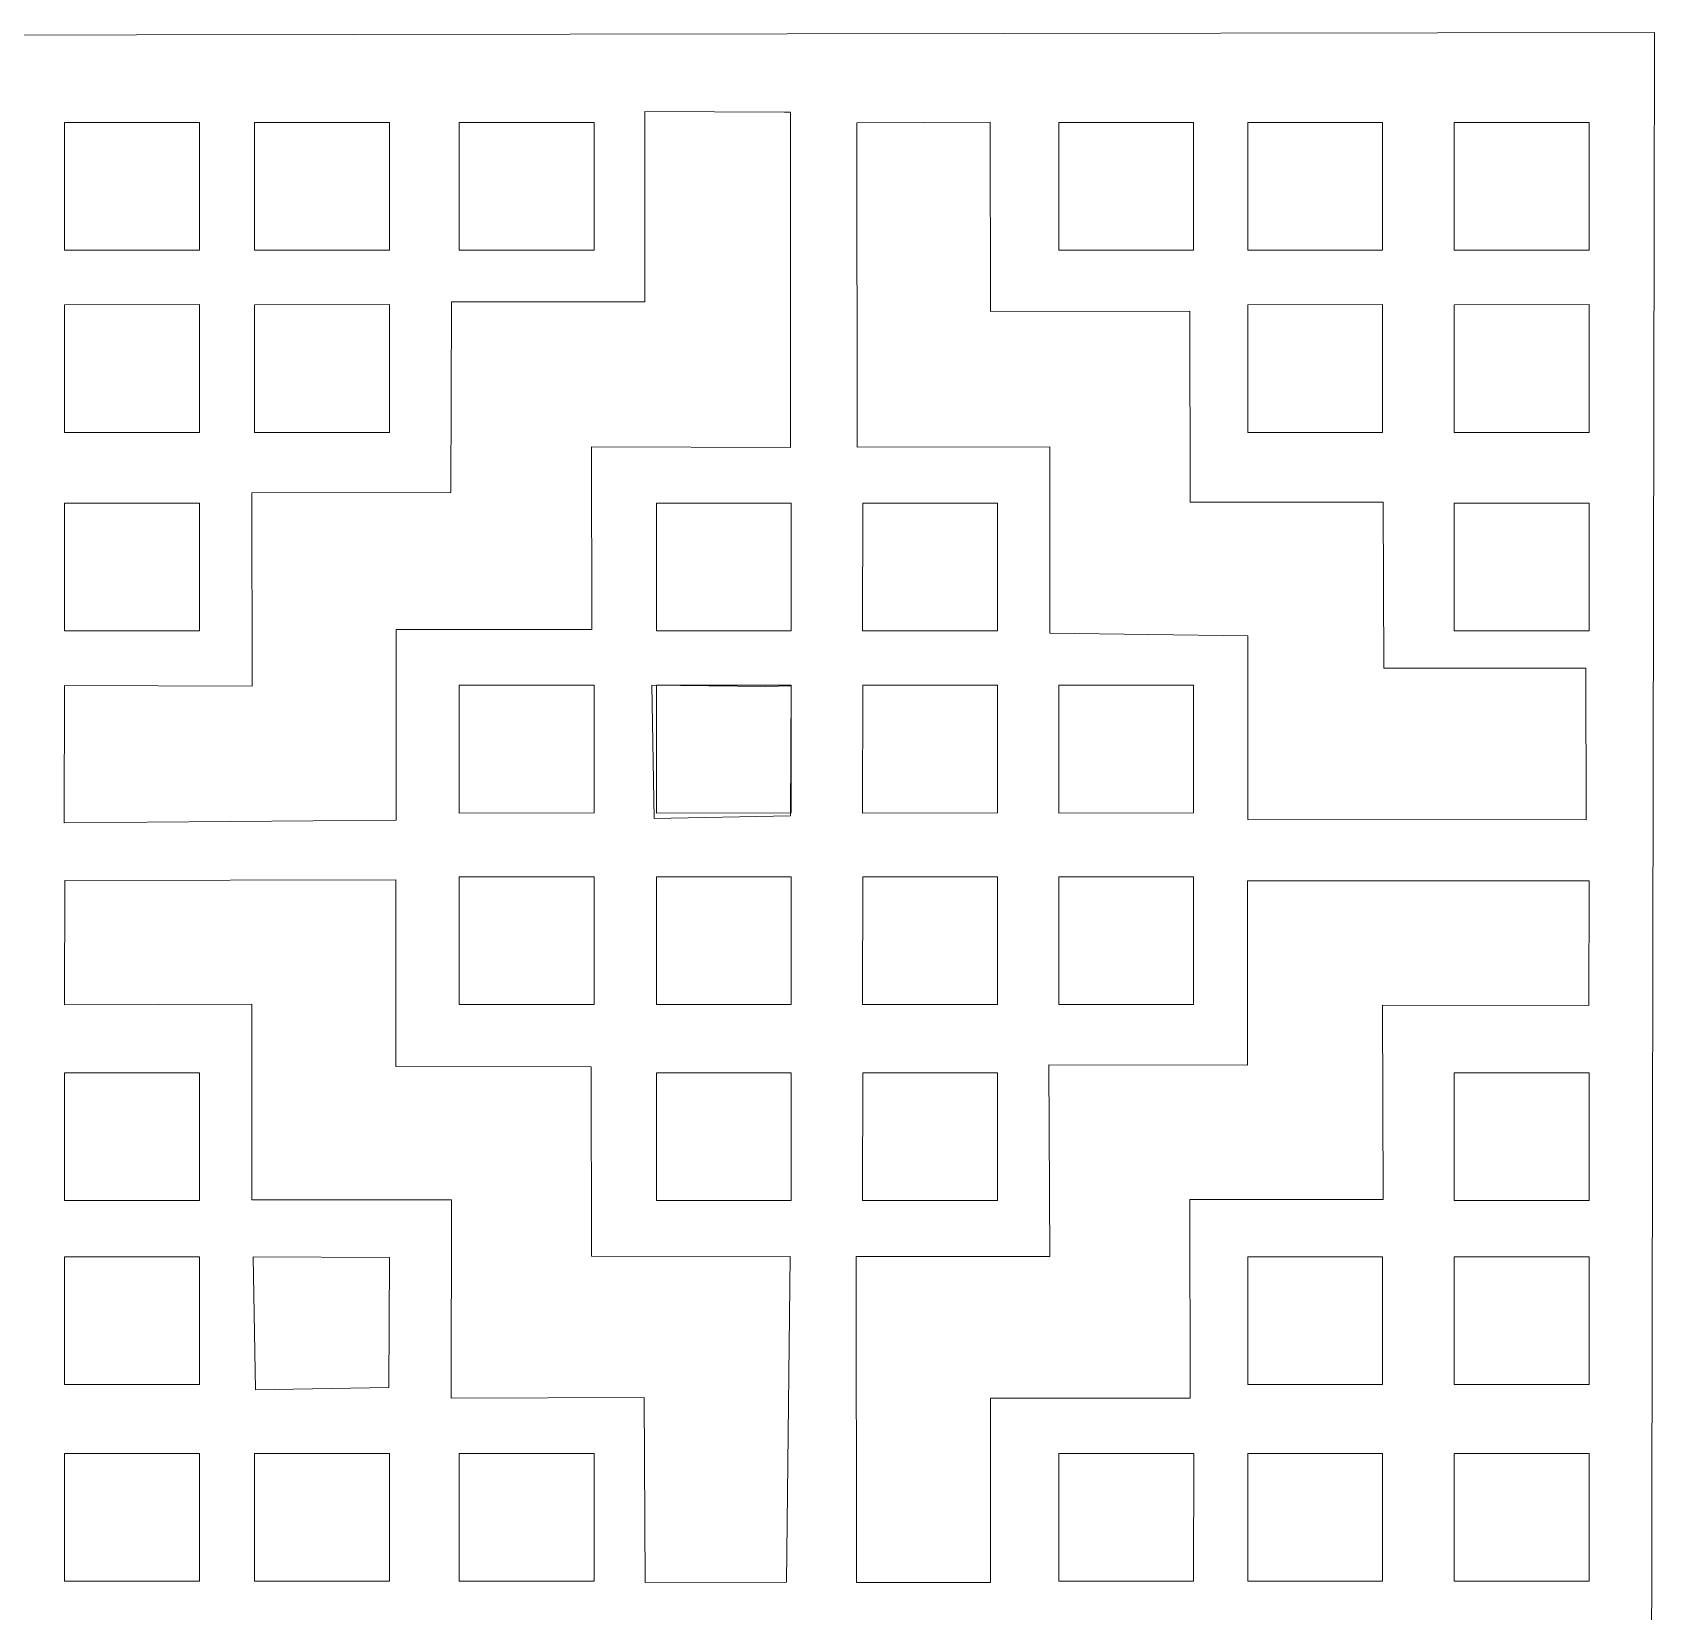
# Model space of a CAD drawing. Header units: centimetres. Extents: x -14.4 to -1.9, y -9.5 to -3.6.
# Drawn here: x -11.392 to -8.378, y -6.577 to -3.642 of the extents above; entities that cross this region are included whole.
import ezdxf

# ---------------------------------------------------------------- set-up
doc = ezdxf.new("R2010")
doc.units = ezdxf.units.CM
doc.header["$MEASUREMENT"] = 0
doc.layers.add('layer 1', color=7, linetype='Continuous')

msp = doc.modelspace()

# ---------------------------------------------------------------- linework, layer by layer
at = {"layer": 'layer 1', "color": 250, "lineweight": 9}
msp.add_open_spline([(-14.42315, -3.65127), (-14.42315, -3.65127), (-8.37827, -3.64186), (-8.37827, -3.64186), (-8.37827, -3.64186), (-8.37827, -3.64186), (-8.38913, -9.49998), (-8.38913, -9.49998), (-8.38913, -9.49998), (-8.38913, -9.49998), (-14.44647, -9.49275), (-14.44647, -9.49275), (-14.44647, -9.49275), (-14.44647, -9.49275), (-14.42315, -3.65127), (-14.42315, -3.65127)], degree=3, knots=[0, 0, 0, 0, 0.2, 0.2, 0.2, 0.2, 0.4, 0.4, 0.4, 0.4, 0.6, 0.6, 0.6, 0.6, 1, 1, 1, 1], dxfattribs=at)
at = {"layer": 'layer 1', "color": 7, "lineweight": 9}
for points, knots in [([(-10.98467, -4.49776), (-10.98467, -4.49776), (-10.98444, -4.85727), (-10.98444, -4.85727), (-10.98444, -4.85727), (-10.98444, -4.85727), (-11.33306, -4.85569), (-11.33306, -4.85569), (-11.33306, -4.85569), (-11.33306, -4.85569), (-11.33374, -5.11102), (-11.33374, -5.11102), (-11.33374, -5.11102), (-11.33374, -5.11102), (-10.71653, -5.10593), (-10.71653, -5.10593), (-10.71653, -5.10593), (-10.71653, -5.10593), (-10.71669, -4.75196), (-10.71669, -4.75196), (-10.71669, -4.75196), (-10.71669, -4.75196), (-10.35319, -4.75138), (-10.35319, -4.75138), (-10.35319, -4.75138), (-10.35319, -4.75138), (-10.35367, -4.41231), (-10.35367, -4.41231), (-10.35367, -4.41231), (-10.35367, -4.41231), (-9.98404, -4.41306), (-9.98404, -4.41306), (-9.98404, -4.41306), (-9.98404, -4.41306), (-9.98413, -3.7901), (-9.98413, -3.7901), (-9.98413, -3.7901), (-9.98413, -3.7901), (-9.9959, -3.79032), (-9.9959, -3.79032), (-9.9959, -3.79032), (-9.9959, -3.79032), (-10.2548, -3.78886), (-10.2548, -3.78886), (-10.2548, -3.78886), (-10.2548, -3.78886), (-10.25476, -4.14277), (-10.25476, -4.14277), (-10.25476, -4.14277), (-10.25476, -4.14277), (-10.26052, -4.14278), (-10.26052, -4.14278), (-10.26052, -4.14278), (-10.26052, -4.14278), (-10.61381, -4.14237), (-10.61381, -4.14237), (-10.61381, -4.14237), (-10.61381, -4.14237), (-10.61477, -4.49718), (-10.61477, -4.49718), (-10.61477, -4.49718), (-10.61477, -4.49718), (-10.98467, -4.49776), (-10.98467, -4.49776)], [0, 0, 0, 0, 0.0588235, 0.0588235, 0.0588235, 0.0588235, 0.1176471, 0.1176471, 0.1176471, 0.1176471, 0.1764706, 0.1764706, 0.1764706, 0.1764706, 0.2352941, 0.2352941, 0.2352941, 0.2352941, 0.2941176, 0.2941176, 0.2941176, 0.2941176, 0.3529412, 0.3529412, 0.3529412, 0.3529412, 0.4117647, 0.4117647, 0.4117647, 0.4117647, 0.4705882, 0.4705882, 0.4705882, 0.4705882, 0.5294118, 0.5294118, 0.5294118, 0.5294118, 0.5882353, 0.5882353, 0.5882353, 0.5882353, 0.6470588, 0.6470588, 0.6470588, 0.6470588, 0.7058824, 0.7058824, 0.7058824, 0.7058824, 0.7647059, 0.7647059, 0.7647059, 0.7647059, 0.8235294, 0.8235294, 0.8235294, 0.8235294, 0.8823529, 0.8823529, 0.8823529, 0.8823529, 1, 1, 1, 1]), ([(-11.33295, -3.80909), (-11.33295, -3.80909), (-11.33304, -4.04646), (-11.33304, -4.04646), (-11.33304, -4.04646), (-11.33304, -4.04646), (-11.0823, -4.04639), (-11.0823, -4.04639), (-11.0823, -4.04639), (-11.0823, -4.04639), (-11.08228, -3.80907), (-11.08228, -3.80907), (-11.08228, -3.80907), (-11.08228, -3.80907), (-11.33295, -3.80909), (-11.33295, -3.80909)], [0, 0, 0, 0, 0.2, 0.2, 0.2, 0.2, 0.4, 0.4, 0.4, 0.4, 0.6, 0.6, 0.6, 0.6, 1, 1, 1, 1]), ([(-10.97959, -3.80909), (-10.97959, -3.80909), (-10.97968, -4.04646), (-10.97968, -4.04646), (-10.97968, -4.04646), (-10.97968, -4.04646), (-10.72894, -4.04639), (-10.72894, -4.04639), (-10.72894, -4.04639), (-10.72894, -4.04639), (-10.72892, -3.80907), (-10.72892, -3.80907), (-10.72892, -3.80907), (-10.72892, -3.80907), (-10.97959, -3.80909), (-10.97959, -3.80909)], [0, 0, 0, 0, 0.2, 0.2, 0.2, 0.2, 0.4, 0.4, 0.4, 0.4, 0.6, 0.6, 0.6, 0.6, 1, 1, 1, 1]), ([(-10.59948, -3.80909), (-10.59948, -3.80909), (-10.59958, -4.04646), (-10.59958, -4.04646), (-10.59958, -4.04646), (-10.59958, -4.04646), (-10.34884, -4.04639), (-10.34884, -4.04639), (-10.34884, -4.04639), (-10.34884, -4.04639), (-10.34881, -3.80907), (-10.34881, -3.80907), (-10.34881, -3.80907), (-10.34881, -3.80907), (-10.59948, -3.80909), (-10.59948, -3.80909)], [0, 0, 0, 0, 0.2, 0.2, 0.2, 0.2, 0.4, 0.4, 0.4, 0.4, 0.6, 0.6, 0.6, 0.6, 1, 1, 1, 1]), ([(-9.86003, -4.41293), (-9.86003, -4.41293), (-9.50201, -4.41235), (-9.50201, -4.41235), (-9.50201, -4.41235), (-9.50201, -4.41235), (-9.50167, -4.75817), (-9.50167, -4.75817), (-9.50167, -4.75817), (-9.50167, -4.75817), (-9.13377, -4.76328), (-9.13377, -4.76328), (-9.13377, -4.76328), (-9.13377, -4.76328), (-9.13404, -5.10503), (-9.13404, -5.10503), (-9.13404, -5.10503), (-9.13404, -5.10503), (-8.50515, -5.10537), (-8.50515, -5.10537), (-8.50515, -5.10537), (-8.50515, -5.10537), (-8.50625, -4.82353), (-8.50625, -4.82353), (-8.50625, -4.82353), (-8.50625, -4.82353), (-8.88108, -4.8235), (-8.88108, -4.8235), (-8.88108, -4.8235), (-8.88108, -4.8235), (-8.88286, -4.51471), (-8.88286, -4.51471), (-8.88286, -4.51471), (-8.88286, -4.51471), (-9.24133, -4.51509), (-9.24133, -4.51509), (-9.24133, -4.51509), (-9.24133, -4.51509), (-9.24168, -4.15993), (-9.24168, -4.15993), (-9.24168, -4.15993), (-9.24168, -4.15993), (-9.61232, -4.16045), (-9.61232, -4.16045), (-9.61232, -4.16045), (-9.61232, -4.16045), (-9.61262, -3.80856), (-9.61262, -3.80856), (-9.61262, -3.80856), (-9.61262, -3.80856), (-9.86074, -3.81018), (-9.86074, -3.81018), (-9.86074, -3.81018), (-9.86074, -3.81018), (-9.86003, -4.41293), (-9.86003, -4.41293)], [0, 0, 0, 0, 0.0666667, 0.0666667, 0.0666667, 0.0666667, 0.1333333, 0.1333333, 0.1333333, 0.1333333, 0.2, 0.2, 0.2, 0.2, 0.2666667, 0.2666667, 0.2666667, 0.2666667, 0.3333333, 0.3333333, 0.3333333, 0.3333333, 0.4, 0.4, 0.4, 0.4, 0.4666667, 0.4666667, 0.4666667, 0.4666667, 0.5333333, 0.5333333, 0.5333333, 0.5333333, 0.6, 0.6, 0.6, 0.6, 0.6666667, 0.6666667, 0.6666667, 0.6666667, 0.7333333, 0.7333333, 0.7333333, 0.7333333, 0.8, 0.8, 0.8, 0.8, 0.8666667, 0.8666667, 0.8666667, 0.8666667, 1, 1, 1, 1]), ([(-9.48536, -3.80909), (-9.48536, -3.80909), (-9.48545, -4.04646), (-9.48545, -4.04646), (-9.48545, -4.04646), (-9.48545, -4.04646), (-9.23472, -4.04639), (-9.23472, -4.04639), (-9.23472, -4.04639), (-9.23472, -4.04639), (-9.23469, -3.80907), (-9.23469, -3.80907), (-9.23469, -3.80907), (-9.23469, -3.80907), (-9.48536, -3.80909), (-9.48536, -3.80909)], [0, 0, 0, 0, 0.2, 0.2, 0.2, 0.2, 0.4, 0.4, 0.4, 0.4, 0.6, 0.6, 0.6, 0.6, 1, 1, 1, 1]), ([(-9.13424, -3.80909), (-9.13424, -3.80909), (-9.13433, -4.04646), (-9.13433, -4.04646), (-9.13433, -4.04646), (-9.13433, -4.04646), (-8.88359, -4.04639), (-8.88359, -4.04639), (-8.88359, -4.04639), (-8.88359, -4.04639), (-8.88356, -3.80907), (-8.88356, -3.80907), (-8.88356, -3.80907), (-8.88356, -3.80907), (-9.13424, -3.80909), (-9.13424, -3.80909)], [0, 0, 0, 0, 0.2, 0.2, 0.2, 0.2, 0.4, 0.4, 0.4, 0.4, 0.6, 0.6, 0.6, 0.6, 1, 1, 1, 1]), ([(-8.75043, -3.80909), (-8.75043, -3.80909), (-8.75052, -4.04646), (-8.75052, -4.04646), (-8.75052, -4.04646), (-8.75052, -4.04646), (-8.49978, -4.04639), (-8.49978, -4.04639), (-8.49978, -4.04639), (-8.49978, -4.04639), (-8.49976, -3.80907), (-8.49976, -3.80907), (-8.49976, -3.80907), (-8.49976, -3.80907), (-8.75043, -3.80909), (-8.75043, -3.80909)], [0, 0, 0, 0, 0.2, 0.2, 0.2, 0.2, 0.4, 0.4, 0.4, 0.4, 0.6, 0.6, 0.6, 0.6, 1, 1, 1, 1]), ([(-11.33295, -4.14788), (-11.33295, -4.14788), (-11.33304, -4.38524), (-11.33304, -4.38524), (-11.33304, -4.38524), (-11.33304, -4.38524), (-11.0823, -4.38518), (-11.0823, -4.38518), (-11.0823, -4.38518), (-11.0823, -4.38518), (-11.08228, -4.14785), (-11.08228, -4.14785), (-11.08228, -4.14785), (-11.08228, -4.14785), (-11.33295, -4.14788), (-11.33295, -4.14788)], [0, 0, 0, 0, 0.2, 0.2, 0.2, 0.2, 0.4, 0.4, 0.4, 0.4, 0.6, 0.6, 0.6, 0.6, 1, 1, 1, 1]), ([(-10.97959, -4.14788), (-10.97959, -4.14788), (-10.97968, -4.38524), (-10.97968, -4.38524), (-10.97968, -4.38524), (-10.97968, -4.38524), (-10.72894, -4.38518), (-10.72894, -4.38518), (-10.72894, -4.38518), (-10.72894, -4.38518), (-10.72892, -4.14785), (-10.72892, -4.14785), (-10.72892, -4.14785), (-10.72892, -4.14785), (-10.97959, -4.14788), (-10.97959, -4.14788)], [0, 0, 0, 0, 0.2, 0.2, 0.2, 0.2, 0.4, 0.4, 0.4, 0.4, 0.6, 0.6, 0.6, 0.6, 1, 1, 1, 1]), ([(-9.13424, -4.14788), (-9.13424, -4.14788), (-9.13433, -4.38524), (-9.13433, -4.38524), (-9.13433, -4.38524), (-9.13433, -4.38524), (-8.88359, -4.38518), (-8.88359, -4.38518), (-8.88359, -4.38518), (-8.88359, -4.38518), (-8.88356, -4.14785), (-8.88356, -4.14785), (-8.88356, -4.14785), (-8.88356, -4.14785), (-9.13424, -4.14788), (-9.13424, -4.14788)], [0, 0, 0, 0, 0.2, 0.2, 0.2, 0.2, 0.4, 0.4, 0.4, 0.4, 0.6, 0.6, 0.6, 0.6, 1, 1, 1, 1]), ([(-8.75043, -4.14788), (-8.75043, -4.14788), (-8.75052, -4.38524), (-8.75052, -4.38524), (-8.75052, -4.38524), (-8.75052, -4.38524), (-8.49978, -4.38518), (-8.49978, -4.38518), (-8.49978, -4.38518), (-8.49978, -4.38518), (-8.49976, -4.14785), (-8.49976, -4.14785), (-8.49976, -4.14785), (-8.49976, -4.14785), (-8.75043, -4.14788), (-8.75043, -4.14788)], [0, 0, 0, 0, 0.2, 0.2, 0.2, 0.2, 0.4, 0.4, 0.4, 0.4, 0.6, 0.6, 0.6, 0.6, 1, 1, 1, 1]), ([(-11.33295, -4.51668), (-11.33295, -4.51668), (-11.33304, -4.75404), (-11.33304, -4.75404), (-11.33304, -4.75404), (-11.33304, -4.75404), (-11.0823, -4.75398), (-11.0823, -4.75398), (-11.0823, -4.75398), (-11.0823, -4.75398), (-11.08228, -4.51665), (-11.08228, -4.51665), (-11.08228, -4.51665), (-11.08228, -4.51665), (-11.33295, -4.51668), (-11.33295, -4.51668)], [0, 0, 0, 0, 0.2, 0.2, 0.2, 0.2, 0.4, 0.4, 0.4, 0.4, 0.6, 0.6, 0.6, 0.6, 1, 1, 1, 1]), ([(-10.23299, -4.51668), (-10.23299, -4.51668), (-10.23309, -4.75404), (-10.23309, -4.75404), (-10.23309, -4.75404), (-10.23309, -4.75404), (-9.98235, -4.75398), (-9.98235, -4.75398), (-9.98235, -4.75398), (-9.98235, -4.75398), (-9.98232, -4.51665), (-9.98232, -4.51665), (-9.98232, -4.51665), (-9.98232, -4.51665), (-10.23299, -4.51668), (-10.23299, -4.51668)], [0, 0, 0, 0, 0.2, 0.2, 0.2, 0.2, 0.4, 0.4, 0.4, 0.4, 0.6, 0.6, 0.6, 0.6, 1, 1, 1, 1]), ([(-9.84972, -4.51668), (-9.84972, -4.51668), (-9.84981, -4.75404), (-9.84981, -4.75404), (-9.84981, -4.75404), (-9.84981, -4.75404), (-9.59907, -4.75398), (-9.59907, -4.75398), (-9.59907, -4.75398), (-9.59907, -4.75398), (-9.59905, -4.51665), (-9.59905, -4.51665), (-9.59905, -4.51665), (-9.59905, -4.51665), (-9.84972, -4.51668), (-9.84972, -4.51668)], [0, 0, 0, 0, 0.2, 0.2, 0.2, 0.2, 0.4, 0.4, 0.4, 0.4, 0.6, 0.6, 0.6, 0.6, 1, 1, 1, 1]), ([(-8.75043, -4.51668), (-8.75043, -4.51668), (-8.75052, -4.75404), (-8.75052, -4.75404), (-8.75052, -4.75404), (-8.75052, -4.75404), (-8.49978, -4.75398), (-8.49978, -4.75398), (-8.49978, -4.75398), (-8.49978, -4.75398), (-8.49976, -4.51665), (-8.49976, -4.51665), (-8.49976, -4.51665), (-8.49976, -4.51665), (-8.75043, -4.51668), (-8.75043, -4.51668)], [0, 0, 0, 0, 0.2, 0.2, 0.2, 0.2, 0.4, 0.4, 0.4, 0.4, 0.6, 0.6, 0.6, 0.6, 1, 1, 1, 1]), ([(-10.59948, -4.85543), (-10.59948, -4.85543), (-10.59958, -5.0928), (-10.59958, -5.0928), (-10.59958, -5.0928), (-10.59958, -5.0928), (-10.34884, -5.09273), (-10.34884, -5.09273), (-10.34884, -5.09273), (-10.34884, -5.09273), (-10.34881, -4.85541), (-10.34881, -4.85541), (-10.34881, -4.85541), (-10.34881, -4.85541), (-10.59948, -4.85543), (-10.59948, -4.85543)], [0, 0, 0, 0, 0.2, 0.2, 0.2, 0.2, 0.4, 0.4, 0.4, 0.4, 0.6, 0.6, 0.6, 0.6, 1, 1, 1, 1]), ([(-10.2416, -4.8554), (-10.2416, -4.8554), (-10.23709, -5.10279), (-10.23709, -5.10279), (-10.23709, -5.10279), (-10.23709, -5.10279), (-9.98381, -5.09816), (-9.98381, -5.09816), (-9.98381, -5.09816), (-9.98381, -5.09816), (-9.98232, -4.85655), (-9.98232, -4.85655), (-9.98232, -4.85655), (-9.98232, -4.85655), (-10.02944, -4.85741), (-10.02944, -4.85741), (-10.02944, -4.85741), (-10.02944, -4.85741), (-10.2416, -4.8554), (-10.2416, -4.8554)], [0, 0, 0, 0, 0.1666667, 0.1666667, 0.1666667, 0.1666667, 0.3333333, 0.3333333, 0.3333333, 0.3333333, 0.5, 0.5, 0.5, 0.5, 0.6666667, 0.6666667, 0.6666667, 0.6666667, 1, 1, 1, 1]), ([(-10.23299, -4.85543), (-10.23299, -4.85543), (-10.23309, -5.0928), (-10.23309, -5.0928), (-10.23309, -5.0928), (-10.23309, -5.0928), (-9.98235, -5.09273), (-9.98235, -5.09273), (-9.98235, -5.09273), (-9.98235, -5.09273), (-9.98232, -4.85541), (-9.98232, -4.85541), (-9.98232, -4.85541), (-9.98232, -4.85541), (-10.23299, -4.85543), (-10.23299, -4.85543)], [0, 0, 0, 0, 0.2, 0.2, 0.2, 0.2, 0.4, 0.4, 0.4, 0.4, 0.6, 0.6, 0.6, 0.6, 1, 1, 1, 1]), ([(-9.84972, -4.85543), (-9.84972, -4.85543), (-9.84981, -5.0928), (-9.84981, -5.0928), (-9.84981, -5.0928), (-9.84981, -5.0928), (-9.59907, -5.09273), (-9.59907, -5.09273), (-9.59907, -5.09273), (-9.59907, -5.09273), (-9.59905, -4.85541), (-9.59905, -4.85541), (-9.59905, -4.85541), (-9.59905, -4.85541), (-9.84972, -4.85543), (-9.84972, -4.85543)], [0, 0, 0, 0, 0.2, 0.2, 0.2, 0.2, 0.4, 0.4, 0.4, 0.4, 0.6, 0.6, 0.6, 0.6, 1, 1, 1, 1]), ([(-9.48536, -4.85543), (-9.48536, -4.85543), (-9.48545, -5.0928), (-9.48545, -5.0928), (-9.48545, -5.0928), (-9.48545, -5.0928), (-9.23472, -5.09273), (-9.23472, -5.09273), (-9.23472, -5.09273), (-9.23472, -5.09273), (-9.23469, -4.85541), (-9.23469, -4.85541), (-9.23469, -4.85541), (-9.23469, -4.85541), (-9.48536, -4.85543), (-9.48536, -4.85543)], [0, 0, 0, 0, 0.2, 0.2, 0.2, 0.2, 0.4, 0.4, 0.4, 0.4, 0.6, 0.6, 0.6, 0.6, 1, 1, 1, 1]), ([(-10.59948, -5.21113), (-10.59948, -5.21113), (-10.59958, -5.44849), (-10.59958, -5.44849), (-10.59958, -5.44849), (-10.59958, -5.44849), (-10.34884, -5.44843), (-10.34884, -5.44843), (-10.34884, -5.44843), (-10.34884, -5.44843), (-10.34881, -5.21111), (-10.34881, -5.21111), (-10.34881, -5.21111), (-10.34881, -5.21111), (-10.59948, -5.21113), (-10.59948, -5.21113)], [0, 0, 0, 0, 0.2, 0.2, 0.2, 0.2, 0.4, 0.4, 0.4, 0.4, 0.6, 0.6, 0.6, 0.6, 1, 1, 1, 1]), ([(-10.23299, -5.21113), (-10.23299, -5.21113), (-10.23309, -5.44849), (-10.23309, -5.44849), (-10.23309, -5.44849), (-10.23309, -5.44849), (-9.98235, -5.44843), (-9.98235, -5.44843), (-9.98235, -5.44843), (-9.98235, -5.44843), (-9.98232, -5.21111), (-9.98232, -5.21111), (-9.98232, -5.21111), (-9.98232, -5.21111), (-10.23299, -5.21113), (-10.23299, -5.21113)], [0, 0, 0, 0, 0.2, 0.2, 0.2, 0.2, 0.4, 0.4, 0.4, 0.4, 0.6, 0.6, 0.6, 0.6, 1, 1, 1, 1]), ([(-9.84972, -5.21113), (-9.84972, -5.21113), (-9.84981, -5.44849), (-9.84981, -5.44849), (-9.84981, -5.44849), (-9.84981, -5.44849), (-9.59907, -5.44843), (-9.59907, -5.44843), (-9.59907, -5.44843), (-9.59907, -5.44843), (-9.59905, -5.21111), (-9.59905, -5.21111), (-9.59905, -5.21111), (-9.59905, -5.21111), (-9.84972, -5.21113), (-9.84972, -5.21113)], [0, 0, 0, 0, 0.2, 0.2, 0.2, 0.2, 0.4, 0.4, 0.4, 0.4, 0.6, 0.6, 0.6, 0.6, 1, 1, 1, 1]), ([(-9.48536, -5.21113), (-9.48536, -5.21113), (-9.48545, -5.44849), (-9.48545, -5.44849), (-9.48545, -5.44849), (-9.48545, -5.44849), (-9.23472, -5.44843), (-9.23472, -5.44843), (-9.23472, -5.44843), (-9.23472, -5.44843), (-9.23469, -5.21111), (-9.23469, -5.21111), (-9.23469, -5.21111), (-9.23469, -5.21111), (-9.48536, -5.21113), (-9.48536, -5.21113)], [0, 0, 0, 0, 0.2, 0.2, 0.2, 0.2, 0.4, 0.4, 0.4, 0.4, 0.6, 0.6, 0.6, 0.6, 1, 1, 1, 1]), ([(-9.99146, -6.52233), (-9.99146, -6.52233), (-9.98424, -5.91734), (-9.98424, -5.91734), (-9.98424, -5.91734), (-9.98424, -5.91734), (-10.35364, -5.91661), (-10.35364, -5.91661), (-10.35364, -5.91661), (-10.35364, -5.91661), (-10.35396, -5.56458), (-10.35396, -5.56458), (-10.35396, -5.56458), (-10.35396, -5.56458), (-10.71709, -5.56407), (-10.71709, -5.56407), (-10.71709, -5.56407), (-10.71709, -5.56407), (-10.71695, -5.21709), (-10.71695, -5.21709), (-10.71695, -5.21709), (-10.71695, -5.21709), (-11.33201, -5.21842), (-11.33201, -5.21842), (-11.33201, -5.21842), (-11.33201, -5.21842), (-11.33269, -5.44904), (-11.33269, -5.44904), (-11.33269, -5.44904), (-11.33269, -5.44904), (-10.98448, -5.44809), (-10.98448, -5.44809), (-10.98448, -5.44809), (-10.98448, -5.44809), (-10.98507, -5.81145), (-10.98507, -5.81145), (-10.98507, -5.81145), (-10.98507, -5.81145), (-10.61382, -5.8118), (-10.61382, -5.8118), (-10.61382, -5.8118), (-10.61382, -5.8118), (-10.61451, -6.18038), (-10.61451, -6.18038), (-10.61451, -6.18038), (-10.61451, -6.18038), (-10.25569, -6.17911), (-10.25569, -6.17911), (-10.25569, -6.17911), (-10.25569, -6.17911), (-10.25383, -6.5231), (-10.25383, -6.5231), (-10.25383, -6.5231), (-10.25383, -6.5231), (-9.99146, -6.52233), (-9.99146, -6.52233)], [0, 0, 0, 0, 0.0666667, 0.0666667, 0.0666667, 0.0666667, 0.1333333, 0.1333333, 0.1333333, 0.1333333, 0.2, 0.2, 0.2, 0.2, 0.2666667, 0.2666667, 0.2666667, 0.2666667, 0.3333333, 0.3333333, 0.3333333, 0.3333333, 0.4, 0.4, 0.4, 0.4, 0.4666667, 0.4666667, 0.4666667, 0.4666667, 0.5333333, 0.5333333, 0.5333333, 0.5333333, 0.6, 0.6, 0.6, 0.6, 0.6666667, 0.6666667, 0.6666667, 0.6666667, 0.7333333, 0.7333333, 0.7333333, 0.7333333, 0.8, 0.8, 0.8, 0.8, 0.8666667, 0.8666667, 0.8666667, 0.8666667, 1, 1, 1, 1]), ([(-9.13443, -5.21879), (-9.13443, -5.21879), (-9.13466, -5.56147), (-9.13466, -5.56147), (-9.13466, -5.56147), (-9.13466, -5.56147), (-9.50398, -5.56078), (-9.50398, -5.56078), (-9.50398, -5.56078), (-9.50398, -5.56078), (-9.50209, -5.91736), (-9.50209, -5.91736), (-9.50209, -5.91736), (-9.50209, -5.91736), (-9.86155, -5.91719), (-9.86155, -5.91719), (-9.86155, -5.91719), (-9.86155, -5.91719), (-9.86135, -6.52274), (-9.86135, -6.52274), (-9.86135, -6.52274), (-9.86135, -6.52274), (-9.61218, -6.52306), (-9.61218, -6.52306), (-9.61218, -6.52306), (-9.61218, -6.52306), (-9.61227, -6.18035), (-9.61227, -6.18035), (-9.61227, -6.18035), (-9.61227, -6.18035), (-9.24149, -6.18044), (-9.24149, -6.18044), (-9.24149, -6.18044), (-9.24149, -6.18044), (-9.24158, -5.81124), (-9.24158, -5.81124), (-9.24158, -5.81124), (-9.24158, -5.81124), (-8.88248, -5.81103), (-8.88248, -5.81103), (-8.88248, -5.81103), (-8.88248, -5.81103), (-8.88359, -5.45008), (-8.88359, -5.45008), (-8.88359, -5.45008), (-8.88359, -5.45008), (-8.50062, -5.45065), (-8.50062, -5.45065), (-8.50062, -5.45065), (-8.50062, -5.45065), (-8.49992, -5.21854), (-8.49992, -5.21854), (-8.49992, -5.21854), (-8.49992, -5.21854), (-9.13443, -5.21879), (-9.13443, -5.21879)], [0, 0, 0, 0, 0.0666667, 0.0666667, 0.0666667, 0.0666667, 0.1333333, 0.1333333, 0.1333333, 0.1333333, 0.2, 0.2, 0.2, 0.2, 0.2666667, 0.2666667, 0.2666667, 0.2666667, 0.3333333, 0.3333333, 0.3333333, 0.3333333, 0.4, 0.4, 0.4, 0.4, 0.4666667, 0.4666667, 0.4666667, 0.4666667, 0.5333333, 0.5333333, 0.5333333, 0.5333333, 0.6, 0.6, 0.6, 0.6, 0.6666667, 0.6666667, 0.6666667, 0.6666667, 0.7333333, 0.7333333, 0.7333333, 0.7333333, 0.8, 0.8, 0.8, 0.8, 0.8666667, 0.8666667, 0.8666667, 0.8666667, 1, 1, 1, 1]), ([(-11.33295, -5.81279), (-11.33295, -5.81279), (-11.33304, -5.57543), (-11.33304, -5.57543), (-11.33304, -5.57543), (-11.33304, -5.57543), (-11.0823, -5.5755), (-11.0823, -5.5755), (-11.0823, -5.5755), (-11.0823, -5.5755), (-11.08228, -5.81282), (-11.08228, -5.81282), (-11.08228, -5.81282), (-11.08228, -5.81282), (-11.33295, -5.81279), (-11.33295, -5.81279)], [0, 0, 0, 0, 0.2, 0.2, 0.2, 0.2, 0.4, 0.4, 0.4, 0.4, 0.6, 0.6, 0.6, 0.6, 1, 1, 1, 1]), ([(-10.23299, -5.57546), (-10.23299, -5.57546), (-10.23309, -5.81282), (-10.23309, -5.81282), (-10.23309, -5.81282), (-10.23309, -5.81282), (-9.98235, -5.81275), (-9.98235, -5.81275), (-9.98235, -5.81275), (-9.98235, -5.81275), (-9.98232, -5.57543), (-9.98232, -5.57543), (-9.98232, -5.57543), (-9.98232, -5.57543), (-10.23299, -5.57546), (-10.23299, -5.57546)], [0, 0, 0, 0, 0.2, 0.2, 0.2, 0.2, 0.4, 0.4, 0.4, 0.4, 0.6, 0.6, 0.6, 0.6, 1, 1, 1, 1]), ([(-9.84972, -5.57546), (-9.84972, -5.57546), (-9.84981, -5.81282), (-9.84981, -5.81282), (-9.84981, -5.81282), (-9.84981, -5.81282), (-9.59907, -5.81275), (-9.59907, -5.81275), (-9.59907, -5.81275), (-9.59907, -5.81275), (-9.59905, -5.57543), (-9.59905, -5.57543), (-9.59905, -5.57543), (-9.59905, -5.57543), (-9.84972, -5.57546), (-9.84972, -5.57546)], [0, 0, 0, 0, 0.2, 0.2, 0.2, 0.2, 0.4, 0.4, 0.4, 0.4, 0.6, 0.6, 0.6, 0.6, 1, 1, 1, 1]), ([(-8.49984, -5.81279), (-8.49984, -5.81279), (-8.49975, -5.57543), (-8.49975, -5.57543), (-8.49975, -5.57543), (-8.49975, -5.57543), (-8.75049, -5.5755), (-8.75049, -5.5755), (-8.75049, -5.5755), (-8.75049, -5.5755), (-8.75051, -5.81282), (-8.75051, -5.81282), (-8.75051, -5.81282), (-8.75051, -5.81282), (-8.49984, -5.81279), (-8.49984, -5.81279)], [0, 0, 0, 0, 0.2, 0.2, 0.2, 0.2, 0.4, 0.4, 0.4, 0.4, 0.6, 0.6, 0.6, 0.6, 1, 1, 1, 1]), ([(-11.33295, -6.1551), (-11.33295, -6.1551), (-11.33304, -5.91773), (-11.33304, -5.91773), (-11.33304, -5.91773), (-11.33304, -5.91773), (-11.0823, -5.9178), (-11.0823, -5.9178), (-11.0823, -5.9178), (-11.0823, -5.9178), (-11.08228, -6.15512), (-11.08228, -6.15512), (-11.08228, -6.15512), (-11.08228, -6.15512), (-11.33295, -6.1551), (-11.33295, -6.1551)], [0, 0, 0, 0, 0.2, 0.2, 0.2, 0.2, 0.4, 0.4, 0.4, 0.4, 0.6, 0.6, 0.6, 0.6, 1, 1, 1, 1]), ([(-10.98231, -5.91773), (-10.98231, -5.91773), (-10.97779, -6.16513), (-10.97779, -6.16513), (-10.97779, -6.16513), (-10.97779, -6.16513), (-10.73039, -6.16061), (-10.73039, -6.16061), (-10.73039, -6.16061), (-10.73039, -6.16061), (-10.72891, -5.91901), (-10.72891, -5.91901), (-10.72891, -5.91901), (-10.72891, -5.91901), (-10.98231, -5.91773), (-10.98231, -5.91773)], [0, 0, 0, 0, 0.2, 0.2, 0.2, 0.2, 0.4, 0.4, 0.4, 0.4, 0.6, 0.6, 0.6, 0.6, 1, 1, 1, 1]), ([(-8.88365, -6.1551), (-8.88365, -6.1551), (-8.88356, -5.91773), (-8.88356, -5.91773), (-8.88356, -5.91773), (-8.88356, -5.91773), (-9.13429, -5.9178), (-9.13429, -5.9178), (-9.13429, -5.9178), (-9.13429, -5.9178), (-9.13432, -6.15512), (-9.13432, -6.15512), (-9.13432, -6.15512), (-9.13432, -6.15512), (-8.88365, -6.1551), (-8.88365, -6.1551)], [0, 0, 0, 0, 0.2, 0.2, 0.2, 0.2, 0.4, 0.4, 0.4, 0.4, 0.6, 0.6, 0.6, 0.6, 1, 1, 1, 1]), ([(-8.49984, -6.1551), (-8.49984, -6.1551), (-8.49975, -5.91773), (-8.49975, -5.91773), (-8.49975, -5.91773), (-8.49975, -5.91773), (-8.75049, -5.9178), (-8.75049, -5.9178), (-8.75049, -5.9178), (-8.75049, -5.9178), (-8.75051, -6.15512), (-8.75051, -6.15512), (-8.75051, -6.15512), (-8.75051, -6.15512), (-8.49984, -6.1551), (-8.49984, -6.1551)], [0, 0, 0, 0, 0.2, 0.2, 0.2, 0.2, 0.4, 0.4, 0.4, 0.4, 0.6, 0.6, 0.6, 0.6, 1, 1, 1, 1]), ([(-11.33295, -6.52038), (-11.33295, -6.52038), (-11.33304, -6.28301), (-11.33304, -6.28301), (-11.33304, -6.28301), (-11.33304, -6.28301), (-11.0823, -6.28308), (-11.0823, -6.28308), (-11.0823, -6.28308), (-11.0823, -6.28308), (-11.08228, -6.5204), (-11.08228, -6.5204), (-11.08228, -6.5204), (-11.08228, -6.5204), (-11.33295, -6.52038), (-11.33295, -6.52038)], [0, 0, 0, 0, 0.2, 0.2, 0.2, 0.2, 0.4, 0.4, 0.4, 0.4, 0.6, 0.6, 0.6, 0.6, 1, 1, 1, 1]), ([(-10.97959, -6.52038), (-10.97959, -6.52038), (-10.97968, -6.28301), (-10.97968, -6.28301), (-10.97968, -6.28301), (-10.97968, -6.28301), (-10.72894, -6.28308), (-10.72894, -6.28308), (-10.72894, -6.28308), (-10.72894, -6.28308), (-10.72892, -6.5204), (-10.72892, -6.5204), (-10.72892, -6.5204), (-10.72892, -6.5204), (-10.97959, -6.52038), (-10.97959, -6.52038)], [0, 0, 0, 0, 0.2, 0.2, 0.2, 0.2, 0.4, 0.4, 0.4, 0.4, 0.6, 0.6, 0.6, 0.6, 1, 1, 1, 1]), ([(-10.59948, -6.52038), (-10.59948, -6.52038), (-10.59958, -6.28301), (-10.59958, -6.28301), (-10.59958, -6.28301), (-10.59958, -6.28301), (-10.34884, -6.28308), (-10.34884, -6.28308), (-10.34884, -6.28308), (-10.34884, -6.28308), (-10.34881, -6.5204), (-10.34881, -6.5204), (-10.34881, -6.5204), (-10.34881, -6.5204), (-10.59948, -6.52038), (-10.59948, -6.52038)], [0, 0, 0, 0, 0.2, 0.2, 0.2, 0.2, 0.4, 0.4, 0.4, 0.4, 0.6, 0.6, 0.6, 0.6, 1, 1, 1, 1]), ([(-9.23478, -6.52038), (-9.23478, -6.52038), (-9.23468, -6.28301), (-9.23468, -6.28301), (-9.23468, -6.28301), (-9.23468, -6.28301), (-9.48542, -6.28308), (-9.48542, -6.28308), (-9.48542, -6.28308), (-9.48542, -6.28308), (-9.48545, -6.5204), (-9.48545, -6.5204), (-9.48545, -6.5204), (-9.48545, -6.5204), (-9.23478, -6.52038), (-9.23478, -6.52038)], [0, 0, 0, 0, 0.2, 0.2, 0.2, 0.2, 0.4, 0.4, 0.4, 0.4, 0.6, 0.6, 0.6, 0.6, 1, 1, 1, 1]), ([(-8.88365, -6.52038), (-8.88365, -6.52038), (-8.88356, -6.28301), (-8.88356, -6.28301), (-8.88356, -6.28301), (-8.88356, -6.28301), (-9.13429, -6.28308), (-9.13429, -6.28308), (-9.13429, -6.28308), (-9.13429, -6.28308), (-9.13432, -6.5204), (-9.13432, -6.5204), (-9.13432, -6.5204), (-9.13432, -6.5204), (-8.88365, -6.52038), (-8.88365, -6.52038)], [0, 0, 0, 0, 0.2, 0.2, 0.2, 0.2, 0.4, 0.4, 0.4, 0.4, 0.6, 0.6, 0.6, 0.6, 1, 1, 1, 1]), ([(-8.49984, -6.52038), (-8.49984, -6.52038), (-8.49975, -6.28301), (-8.49975, -6.28301), (-8.49975, -6.28301), (-8.49975, -6.28301), (-8.75049, -6.28308), (-8.75049, -6.28308), (-8.75049, -6.28308), (-8.75049, -6.28308), (-8.75051, -6.5204), (-8.75051, -6.5204), (-8.75051, -6.5204), (-8.75051, -6.5204), (-8.49984, -6.52038), (-8.49984, -6.52038)], [0, 0, 0, 0, 0.2, 0.2, 0.2, 0.2, 0.4, 0.4, 0.4, 0.4, 0.6, 0.6, 0.6, 0.6, 1, 1, 1, 1])]:
    msp.add_open_spline(points, degree=3, knots=knots, dxfattribs=at)

doc.saveas('drawing.dxf')
